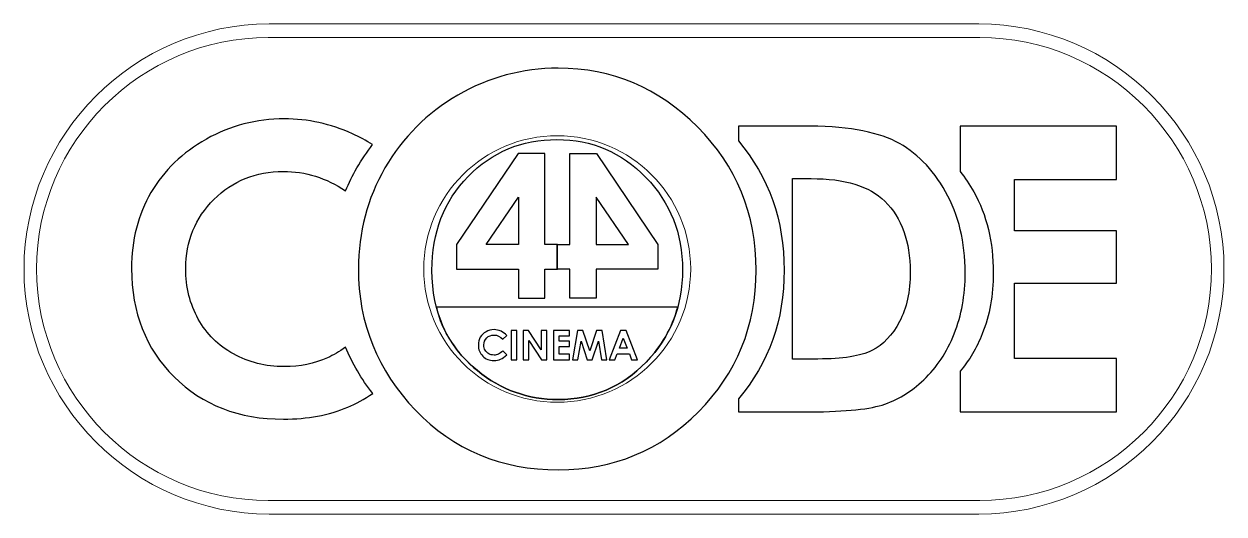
# Model space of a CAD drawing. Header units: inches. Extents: x -3 to 3, y -1.23 to 1.23.
import ezdxf

# ---------------------------------------------------------------- set-up
doc = ezdxf.new("R2010")
doc.units = ezdxf.units.IN
doc.header["$MEASUREMENT"] = 0
doc.layers.add('Layer 1', color=7, linetype='Continuous')

msp = doc.modelspace()

# ---------------------------------------------------------------- linework, layer by layer
at = {"layer": 'Layer 1', "color": 250, "lineweight": 18}
msp.add_ellipse((-0.3338, 0), major_axis=(0, 0.6671), ratio=1, dxfattribs=at)
for points in [[(-1.7737, 1.226), (-1.7737, 1.226), (1.7737, 1.226), (1.7737, 1.226), (2.4479, 1.226), (2.9996, 0.6743), (2.9996, 0), (2.9996, 0), (2.9996, 0), (2.9996, 0), (2.9996, -0.6743), (2.4479, -1.226), (1.7737, -1.226), (1.7737, -1.226), (-1.7737, -1.226), (-1.7737, -1.226), (-2.4479, -1.226), (-2.9996, -0.6743), (-2.9996, 0), (-2.9996, 0), (-2.9996, 0), (-2.9996, 0), (-2.9996, 0.6743), (-2.4479, 1.226), (-1.7737, 1.226)], [(-1.7783, 1.1584), (-1.7783, 1.1584), (1.7783, 1.1584), (1.7783, 1.1584), (2.4154, 1.1584), (2.9367, 0.6371), (2.9367, 0), (2.9367, 0), (2.9367, 0), (2.9367, 0), (2.9367, -0.6371), (2.4154, -1.1584), (1.7783, -1.1584), (1.7783, -1.1584), (-1.7783, -1.1584), (-1.7783, -1.1584), (-2.4154, -1.1584), (-2.9367, -0.6371), (-2.9367, 0), (-2.9367, 0), (-2.9367, 0), (-2.9367, 0), (-2.9367, 0.6371), (-2.4154, 1.1584), (-1.7783, 1.1584)]]:
    msp.add_open_spline(points, degree=3, knots=[0, 0, 0, 0, 0.125, 0.125, 0.125, 0.25, 0.25, 0.25, 0.375, 0.375, 0.375, 0.5, 0.5, 0.5, 0.625, 0.625, 0.625, 0.75, 0.75, 0.75, 0.875, 0.875, 0.875, 1, 1, 1, 1], dxfattribs=at)
at = {"layer": 'Layer 1', "color": 250}
for points, knots in [([(-0.3298, 1.0046), (-0.0593, 1.0046), (0.1734, 0.9064), (0.368, 0.7106), (0.5629, 0.5147), (0.6602, 0.2758), (0.6602, -0.0058), (0.6602, -0.2851), (0.5643, -0.5214), (0.372, -0.7146), (0.1801, -0.9078), (-0.0531, -1.0046), (-0.3271, -1.0046), (-0.6144, -1.0046), (-0.8529, -0.9051), (-1.0426, -0.7066), (-1.2326, -0.5081), (-1.3277, -0.2723), (-1.3277, 0.0009), (-1.3277, 0.1834), (-1.2833, 0.3517), (-1.1949, 0.5054), (-1.1065, 0.6586), (-0.9848, 0.7803), (-0.8303, 0.87), (-0.6753, 0.9597), (-0.5083, 1.0046), (-0.3298, 1.0046)], [0, 0, 0, 0, 0.111111, 0.111111, 0.111111, 0.222222, 0.222222, 0.222222, 0.333333, 0.333333, 0.333333, 0.444444, 0.444444, 0.444444, 0.555556, 0.555556, 0.555556, 0.666667, 0.666667, 0.666667, 0.777778, 0.777778, 0.777778, 0.888889, 0.888889, 0.888889, 1, 1, 1, 1]), ([(-1.3919, 0.3909), (-1.4882, 0.4558), (-1.5921, 0.4882), (-1.704, 0.4882), (-1.8408, 0.4882), (-1.9564, 0.4414), (-2.05, 0.3481), (-2.144, 0.2547), (-2.1909, 0.1398), (-2.1909, 0.003), (-2.1909, -0.0923), (-2.1699, -0.177), (-2.1284, -0.2508), (-2.0869, -0.3248), (-2.0281, -0.383), (-1.9524, -0.4251), (-1.8763, -0.4673), (-1.792, -0.4882), (-1.699, -0.4882), (-1.6199, -0.4882), (-1.5475, -0.4736), (-1.4821, -0.4441), (-1.4534, -0.4312), (-1.4235, -0.4137), (-1.3924, -0.3916), (-1.3585, -0.473), (-1.3131, -0.5499), (-1.2562, -0.6223), (-1.2987, -0.6511), (-1.3402, -0.6741), (-1.3805, -0.6912), (-1.4745, -0.7314), (-1.5821, -0.7513), (-1.7026, -0.7513), (-1.9252, -0.7513), (-2.1075, -0.6809), (-2.2493, -0.5397), (-2.3911, -0.3989), (-2.4619, -0.2179), (-2.4619, 0.0023), (-2.4619, 0.1451), (-2.4297, 0.2717), (-2.3649, 0.3826), (-2.3005, 0.4935), (-2.2081, 0.5825), (-2.0876, 0.65), (-1.9673, 0.7174), (-1.8378, 0.7513), (-1.6986, 0.7513), (-1.5807, 0.7513), (-1.4672, 0.7264), (-1.3576, 0.6765), (-1.3225, 0.6605), (-1.2889, 0.6424), (-1.2569, 0.6221), (-1.2854, 0.5854), (-1.3116, 0.5466), (-1.3353, 0.5054), (-1.3568, 0.4681), (-1.3756, 0.4299), (-1.3919, 0.3909)], [0, 0, 0, 0, 0.05, 0.05, 0.05, 0.1, 0.1, 0.1, 0.15, 0.15, 0.15, 0.2, 0.2, 0.2, 0.25, 0.25, 0.25, 0.3, 0.3, 0.3, 0.35, 0.35, 0.35, 0.4, 0.4, 0.4, 0.45, 0.45, 0.45, 0.5, 0.5, 0.5, 0.55, 0.55, 0.55, 0.6, 0.6, 0.6, 0.65, 0.65, 0.65, 0.7, 0.7, 0.7, 0.75, 0.75, 0.75, 0.8, 0.8, 0.8, 0.85, 0.85, 0.85, 0.9, 0.9, 0.9, 0.95, 0.95, 0.95, 1, 1, 1, 1]), ([(0.5719, 0.7154), (0.5719, 0.7154), (0.8944, 0.7154), (0.8944, 0.7154), (1.1023, 0.7154), (1.2567, 0.6895), (1.358, 0.638), (1.459, 0.5865), (1.5424, 0.5028), (1.6078, 0.3866), (1.6732, 0.2707), (1.7058, 0.1352), (1.7058, -0.0199), (1.7058, -0.1302), (1.6875, -0.2315), (1.651, -0.3238), (1.6144, -0.4162), (1.5636, -0.4929), (1.4992, -0.554), (1.4347, -0.6148), (1.365, -0.657), (1.2899, -0.6805), (1.2149, -0.7038), (1.0847, -0.7154), (0.8994, -0.7154), (0.8994, -0.7154), (0.5719, -0.7154), (0.5719, -0.7154), (0.5719, -0.7154), (0.5719, -0.6499), (0.5719, -0.6499), (0.7245, -0.4694), (0.8006, -0.2547), (0.8006, -0.0058), (0.8006, 0.2434), (0.7245, 0.4591), (0.5719, 0.6412), (0.5719, 0.6412), (0.5719, 0.7154), (0.5719, 0.7154)], [0, 0, 0, 0, 0.076923, 0.076923, 0.076923, 0.153846, 0.153846, 0.153846, 0.230769, 0.230769, 0.230769, 0.307692, 0.307692, 0.307692, 0.384615, 0.384615, 0.384615, 0.461538, 0.461538, 0.461538, 0.538462, 0.538462, 0.538462, 0.615385, 0.615385, 0.615385, 0.692308, 0.692308, 0.692308, 0.769231, 0.769231, 0.769231, 0.846154, 0.846154, 0.846154, 0.923077, 0.923077, 0.923077, 1, 1, 1, 1]), ([(1.6807, 0.7154), (1.6807, 0.7154), (2.4619, 0.7154), (2.4619, 0.7154), (2.4619, 0.7154), (2.4619, 0.4484), (2.4619, 0.4484), (2.4619, 0.4484), (1.9517, 0.4484), (1.9517, 0.4484), (1.9517, 0.4484), (1.9517, 0.1913), (1.9517, 0.1913), (1.9517, 0.1913), (2.4619, 0.1913), (2.4619, 0.1913), (2.4619, 0.1913), (2.4619, -0.0717), (2.4619, -0.0717), (2.4619, -0.0717), (1.9517, -0.0717), (1.9517, -0.0717), (1.9517, -0.0717), (1.9517, -0.4484), (1.9517, -0.4484), (1.9517, -0.4484), (2.4619, -0.4484), (2.4619, -0.4484), (2.4619, -0.4484), (2.4619, -0.7154), (2.4619, -0.7154), (2.4619, -0.7154), (1.6807, -0.7154), (1.6807, -0.7154), (1.6807, -0.7154), (1.6807, -0.5107), (1.6807, -0.5107), (1.726, -0.4579), (1.763, -0.3956), (1.7914, -0.3238), (1.8279, -0.2315), (1.8462, -0.1302), (1.8462, -0.0199), (1.8462, 0.1352), (1.8136, 0.2707), (1.7482, 0.3866), (1.7275, 0.4234), (1.705, 0.4569), (1.6807, 0.4872), (1.6807, 0.4872), (1.6807, 0.7154), (1.6807, 0.7154)], [0, 0, 0, 0, 0.058824, 0.058824, 0.058824, 0.117647, 0.117647, 0.117647, 0.176471, 0.176471, 0.176471, 0.235294, 0.235294, 0.235294, 0.294118, 0.294118, 0.294118, 0.352941, 0.352941, 0.352941, 0.411765, 0.411765, 0.411765, 0.470588, 0.470588, 0.470588, 0.529412, 0.529412, 0.529412, 0.588235, 0.588235, 0.588235, 0.647059, 0.647059, 0.647059, 0.705882, 0.705882, 0.705882, 0.764706, 0.764706, 0.764706, 0.823529, 0.823529, 0.823529, 0.882353, 0.882353, 0.882353, 0.941176, 0.941176, 0.941176, 1, 1, 1, 1]), ([(-0.3351, 0.6475), (-0.5114, 0.6475), (-0.6597, 0.5858), (-0.7796, 0.4628), (-0.9, 0.3397), (-0.96, 0.1834), (-0.96, -0.0067), (-0.96, -0.2181), (-0.8845, -0.3855), (-0.733, -0.5085), (-0.6153, -0.6049), (-0.4808, -0.6529), (-0.3284, -0.6529), (-0.1566, -0.6529), (-0.01, -0.5902), (0.1108, -0.4654), (0.2321, -0.3406), (0.2925, -0.187), (0.2925, -0.004), (0.2925, 0.1781), (0.2316, 0.3322), (0.1095, 0.4583), (-0.0122, 0.5845), (-0.1605, 0.6475), (-0.3351, 0.6475)], [0, 0, 0, 0, 0.125, 0.125, 0.125, 0.25, 0.25, 0.25, 0.375, 0.375, 0.375, 0.5, 0.5, 0.5, 0.625, 0.625, 0.625, 0.75, 0.75, 0.75, 0.875, 0.875, 0.875, 1, 1, 1, 1]), ([(0.8429, 0.4524), (0.8429, 0.4524), (0.8429, -0.4504), (0.8429, -0.4504), (0.8429, -0.4504), (0.9691, -0.4504), (0.9691, -0.4504), (1.0936, -0.4504), (1.1837, -0.4361), (1.2398, -0.4075), (1.2959, -0.379), (1.3417, -0.3308), (1.3773, -0.2634), (1.4128, -0.196), (1.4308, -0.1129), (1.4308, -0.014), (1.4308, 0.1378), (1.3882, 0.2557), (1.3036, 0.3394), (1.2272, 0.4148), (1.1043, 0.4524), (0.9352, 0.4524), (0.9352, 0.4524), (0.8429, 0.4524), (0.8429, 0.4524)], [0, 0, 0, 0, 0.125, 0.125, 0.125, 0.25, 0.25, 0.25, 0.375, 0.375, 0.375, 0.5, 0.5, 0.5, 0.625, 0.625, 0.625, 0.75, 0.75, 0.75, 0.875, 0.875, 0.875, 1, 1, 1, 1])]:
    msp.add_open_spline(points, degree=3, knots=knots, dxfattribs=at)
at = {"layer": 'Layer 1', "color": 240}
for points, knots in [([(-0.5295, 0.5782), (-0.5295, 0.5782), (-0.396, 0.5782), (-0.396, 0.5782), (-0.396, 0.5782), (-0.396, 0.1227), (-0.396, 0.1227), (-0.396, 0.1227), (-0.3331, 0.1227), (-0.3331, 0.1227), (-0.3331, 0.1227), (-0.3331, -0.0013), (-0.3331, -0.0013), (-0.3331, -0.0013), (-0.396, -0.0013), (-0.396, -0.0013), (-0.396, -0.0013), (-0.396, -0.1459), (-0.396, -0.1459), (-0.396, -0.1459), (-0.5278, -0.1459), (-0.5278, -0.1459), (-0.5278, -0.1459), (-0.5278, -0.0013), (-0.5278, -0.0013), (-0.5278, -0.0013), (-0.8367, -0.0013), (-0.8367, -0.0013), (-0.8367, -0.0013), (-0.8367, 0.1224), (-0.8367, 0.1224), (-0.8367, 0.1224), (-0.5295, 0.5782), (-0.5295, 0.5782)], [0, 0, 0, 0, 0.090909, 0.090909, 0.090909, 0.181818, 0.181818, 0.181818, 0.272727, 0.272727, 0.272727, 0.363636, 0.363636, 0.363636, 0.454545, 0.454545, 0.454545, 0.545455, 0.545455, 0.545455, 0.636364, 0.636364, 0.636364, 0.727273, 0.727273, 0.727273, 0.818182, 0.818182, 0.818182, 0.909091, 0.909091, 0.909091, 1, 1, 1, 1]), ([(-0.138, 0.5782), (-0.138, 0.5782), (-0.2715, 0.5782), (-0.2715, 0.5782), (-0.2715, 0.5782), (-0.2715, 0.1227), (-0.2715, 0.1227), (-0.2715, 0.1227), (-0.3345, 0.1227), (-0.3345, 0.1227), (-0.3345, 0.1227), (-0.3345, -0.0013), (-0.3345, -0.0013), (-0.3345, -0.0013), (-0.2715, -0.0013), (-0.2715, -0.0013), (-0.2715, -0.0013), (-0.2715, -0.1459), (-0.2715, -0.1459), (-0.2715, -0.1459), (-0.1397, -0.1459), (-0.1397, -0.1459), (-0.1397, -0.1459), (-0.1397, -0.0013), (-0.1397, -0.0013), (-0.1397, -0.0013), (0.1692, -0.0013), (0.1692, -0.0013), (0.1692, -0.0013), (0.1692, 0.1224), (0.1692, 0.1224), (0.1692, 0.1224), (-0.138, 0.5782), (-0.138, 0.5782)], [0, 0, 0, 0, 0.090909, 0.090909, 0.090909, 0.181818, 0.181818, 0.181818, 0.272727, 0.272727, 0.272727, 0.363636, 0.363636, 0.363636, 0.454545, 0.454545, 0.454545, 0.545455, 0.545455, 0.545455, 0.636364, 0.636364, 0.636364, 0.727273, 0.727273, 0.727273, 0.818182, 0.818182, 0.818182, 0.909091, 0.909091, 0.909091, 1, 1, 1, 1]), ([(-0.5278, 0.1227), (-0.5278, 0.1227), (-0.5278, 0.3598), (-0.5278, 0.3598), (-0.5278, 0.3598), (-0.6895, 0.1227), (-0.6895, 0.1227), (-0.6895, 0.1227), (-0.5278, 0.1227), (-0.5278, 0.1227)], [0, 0, 0, 0, 0.333333, 0.333333, 0.333333, 0.666667, 0.666667, 0.666667, 1, 1, 1, 1]), ([(-0.1397, 0.1227), (-0.1397, 0.1227), (-0.1397, 0.3598), (-0.1397, 0.3598), (-0.1397, 0.3598), (0.022, 0.1227), (0.022, 0.1227), (0.022, 0.1227), (-0.1397, 0.1227), (-0.1397, 0.1227)], [0, 0, 0, 0, 0.333333, 0.333333, 0.333333, 0.666667, 0.666667, 0.666667, 1, 1, 1, 1]), ([(-0.9381, -0.1907), (-0.9381, -0.1907), (0.2688, -0.1907), (0.2688, -0.1907), (0.2409, -0.2941), (0.1883, -0.3857), (0.1108, -0.4654), (-0.01, -0.5902), (-0.1566, -0.6529), (-0.3284, -0.6529), (-0.4808, -0.6529), (-0.6153, -0.6049), (-0.733, -0.5085), (-0.8375, -0.4237), (-0.9058, -0.3177), (-0.9381, -0.1907)], [0, 0, 0, 0, 0.2, 0.2, 0.2, 0.4, 0.4, 0.4, 0.6, 0.6, 0.6, 0.8, 0.8, 0.8, 1, 1, 1, 1])]:
    msp.add_open_spline(points, degree=3, knots=knots, dxfattribs=at)
at = {"layer": 'Layer 1', "color": 7}
for points, knots in [([(-0.5859, -0.3329), (-0.5859, -0.3329), (-0.6055, -0.3515), (-0.6055, -0.3515), (-0.6188, -0.3374), (-0.6338, -0.3304), (-0.6504, -0.3304), (-0.6645, -0.3304), (-0.6763, -0.3352), (-0.6859, -0.3448), (-0.6956, -0.3544), (-0.7004, -0.3662), (-0.7004, -0.3802), (-0.7004, -0.39), (-0.6983, -0.3987), (-0.694, -0.4063), (-0.6897, -0.4139), (-0.6837, -0.4199), (-0.6759, -0.4242), (-0.6681, -0.4285), (-0.6595, -0.4307), (-0.6499, -0.4307), (-0.6418, -0.4307), (-0.6344, -0.4292), (-0.6277, -0.4261), (-0.6209, -0.4231), (-0.6135, -0.4176), (-0.6055, -0.4096), (-0.6055, -0.4096), (-0.5865, -0.4294), (-0.5865, -0.4294), (-0.5973, -0.44), (-0.6076, -0.4474), (-0.6172, -0.4515), (-0.6269, -0.4556), (-0.6379, -0.4577), (-0.6503, -0.4577), (-0.6731, -0.4577), (-0.6919, -0.4504), (-0.7064, -0.4359), (-0.721, -0.4215), (-0.7282, -0.4029), (-0.7282, -0.3803), (-0.7282, -0.3656), (-0.7249, -0.3527), (-0.7183, -0.3413), (-0.7117, -0.3299), (-0.7022, -0.3207), (-0.6898, -0.3138), (-0.6775, -0.3069), (-0.6642, -0.3034), (-0.6499, -0.3034), (-0.6378, -0.3034), (-0.6261, -0.306), (-0.6149, -0.3111), (-0.6037, -0.3162), (-0.594, -0.3235), (-0.5859, -0.3329)], [0, 0, 0, 0, 0.052632, 0.052632, 0.052632, 0.105263, 0.105263, 0.105263, 0.157895, 0.157895, 0.157895, 0.210526, 0.210526, 0.210526, 0.263158, 0.263158, 0.263158, 0.315789, 0.315789, 0.315789, 0.368421, 0.368421, 0.368421, 0.421053, 0.421053, 0.421053, 0.473684, 0.473684, 0.473684, 0.526316, 0.526316, 0.526316, 0.578947, 0.578947, 0.578947, 0.631579, 0.631579, 0.631579, 0.684211, 0.684211, 0.684211, 0.736842, 0.736842, 0.736842, 0.789474, 0.789474, 0.789474, 0.842105, 0.842105, 0.842105, 0.894737, 0.894737, 0.894737, 0.947368, 0.947368, 0.947368, 1, 1, 1, 1]), ([(-0.5634, -0.3071), (-0.5634, -0.3071), (-0.5356, -0.3071), (-0.5356, -0.3071), (-0.5356, -0.3071), (-0.5356, -0.454), (-0.5356, -0.454), (-0.5356, -0.454), (-0.5634, -0.454), (-0.5634, -0.454), (-0.5634, -0.454), (-0.5634, -0.3071), (-0.5634, -0.3071)], [0, 0, 0, 0, 0.25, 0.25, 0.25, 0.5, 0.5, 0.5, 0.75, 0.75, 0.75, 1, 1, 1, 1]), ([(-0.5039, -0.3071), (-0.5039, -0.3071), (-0.4774, -0.3071), (-0.4774, -0.3071), (-0.4774, -0.3071), (-0.4141, -0.4038), (-0.4141, -0.4038), (-0.4141, -0.4038), (-0.4141, -0.3071), (-0.4141, -0.3071), (-0.4141, -0.3071), (-0.3863, -0.3071), (-0.3863, -0.3071), (-0.3863, -0.3071), (-0.3863, -0.454), (-0.3863, -0.454), (-0.3863, -0.454), (-0.413, -0.454), (-0.413, -0.454), (-0.413, -0.454), (-0.4761, -0.3576), (-0.4761, -0.3576), (-0.4761, -0.3576), (-0.4761, -0.454), (-0.4761, -0.454), (-0.4761, -0.454), (-0.5039, -0.454), (-0.5039, -0.454), (-0.5039, -0.454), (-0.5039, -0.3071), (-0.5039, -0.3071)], [0, 0, 0, 0, 0.1, 0.1, 0.1, 0.2, 0.2, 0.2, 0.3, 0.3, 0.3, 0.4, 0.4, 0.4, 0.5, 0.5, 0.5, 0.6, 0.6, 0.6, 0.7, 0.7, 0.7, 0.8, 0.8, 0.8, 0.9, 0.9, 0.9, 1, 1, 1, 1]), ([(-0.3526, -0.3071), (-0.3526, -0.3071), (-0.2724, -0.3071), (-0.2724, -0.3071), (-0.2724, -0.3071), (-0.2724, -0.3345), (-0.2724, -0.3345), (-0.2724, -0.3345), (-0.3248, -0.3345), (-0.3248, -0.3345), (-0.3248, -0.3345), (-0.3248, -0.3609), (-0.3248, -0.3609), (-0.3248, -0.3609), (-0.2724, -0.3609), (-0.2724, -0.3609), (-0.2724, -0.3609), (-0.2724, -0.3879), (-0.2724, -0.3879), (-0.2724, -0.3879), (-0.3248, -0.3879), (-0.3248, -0.3879), (-0.3248, -0.3879), (-0.3248, -0.4266), (-0.3248, -0.4266), (-0.3248, -0.4266), (-0.2724, -0.4266), (-0.2724, -0.4266), (-0.2724, -0.4266), (-0.2724, -0.454), (-0.2724, -0.454), (-0.2724, -0.454), (-0.3526, -0.454), (-0.3526, -0.454), (-0.3526, -0.454), (-0.3526, -0.3071), (-0.3526, -0.3071)], [0, 0, 0, 0, 0.083333, 0.083333, 0.083333, 0.166667, 0.166667, 0.166667, 0.25, 0.25, 0.25, 0.333333, 0.333333, 0.333333, 0.416667, 0.416667, 0.416667, 0.5, 0.5, 0.5, 0.583333, 0.583333, 0.583333, 0.666667, 0.666667, 0.666667, 0.75, 0.75, 0.75, 0.833333, 0.833333, 0.833333, 0.916667, 0.916667, 0.916667, 1, 1, 1, 1]), ([(-0.2324, -0.3071), (-0.2324, -0.3071), (-0.2053, -0.3071), (-0.2053, -0.3071), (-0.2053, -0.3071), (-0.1711, -0.4096), (-0.1711, -0.4096), (-0.1711, -0.4096), (-0.1367, -0.3071), (-0.1367, -0.3071), (-0.1367, -0.3071), (-0.1097, -0.3071), (-0.1097, -0.3071), (-0.1097, -0.3071), (-0.085, -0.454), (-0.085, -0.454), (-0.085, -0.454), (-0.112, -0.454), (-0.112, -0.454), (-0.112, -0.454), (-0.1277, -0.3612), (-0.1277, -0.3612), (-0.1277, -0.3612), (-0.1588, -0.454), (-0.1588, -0.454), (-0.1588, -0.454), (-0.1835, -0.454), (-0.1835, -0.454), (-0.1835, -0.454), (-0.2144, -0.3612), (-0.2144, -0.3612), (-0.2144, -0.3612), (-0.2304, -0.454), (-0.2304, -0.454), (-0.2304, -0.454), (-0.2577, -0.454), (-0.2577, -0.454), (-0.2577, -0.454), (-0.2324, -0.3071), (-0.2324, -0.3071)], [0, 0, 0, 0, 0.076923, 0.076923, 0.076923, 0.153846, 0.153846, 0.153846, 0.230769, 0.230769, 0.230769, 0.307692, 0.307692, 0.307692, 0.384615, 0.384615, 0.384615, 0.461538, 0.461538, 0.461538, 0.538462, 0.538462, 0.538462, 0.615385, 0.615385, 0.615385, 0.692308, 0.692308, 0.692308, 0.769231, 0.769231, 0.769231, 0.846154, 0.846154, 0.846154, 0.923077, 0.923077, 0.923077, 1, 1, 1, 1]), ([(-0.0175, -0.3071), (-0.0175, -0.3071), (0.0107, -0.3071), (0.0107, -0.3071), (0.0107, -0.3071), (0.0672, -0.454), (0.0672, -0.454), (0.0672, -0.454), (0.0381, -0.454), (0.0381, -0.454), (0.0381, -0.454), (0.0267, -0.4237), (0.0267, -0.4237), (0.0267, -0.4237), (-0.0335, -0.4237), (-0.0335, -0.4237), (-0.0335, -0.4237), (-0.0453, -0.454), (-0.0453, -0.454), (-0.0453, -0.454), (-0.0743, -0.454), (-0.0743, -0.454), (-0.0743, -0.454), (-0.0175, -0.3071), (-0.0175, -0.3071)], [0, 0, 0, 0, 0.125, 0.125, 0.125, 0.25, 0.25, 0.25, 0.375, 0.375, 0.375, 0.5, 0.5, 0.5, 0.625, 0.625, 0.625, 0.75, 0.75, 0.75, 0.875, 0.875, 0.875, 1, 1, 1, 1]), ([(-0.0034, -0.3461), (-0.0034, -0.3461), (-0.0233, -0.3967), (-0.0233, -0.3967), (-0.0233, -0.3967), (0.0164, -0.3967), (0.0164, -0.3967), (0.0164, -0.3967), (-0.0034, -0.3461), (-0.0034, -0.3461)], [0, 0, 0, 0, 0.333333, 0.333333, 0.333333, 0.666667, 0.666667, 0.666667, 1, 1, 1, 1])]:
    msp.add_open_spline(points, degree=3, knots=knots, dxfattribs=at)

doc.saveas('drawing.dxf')
